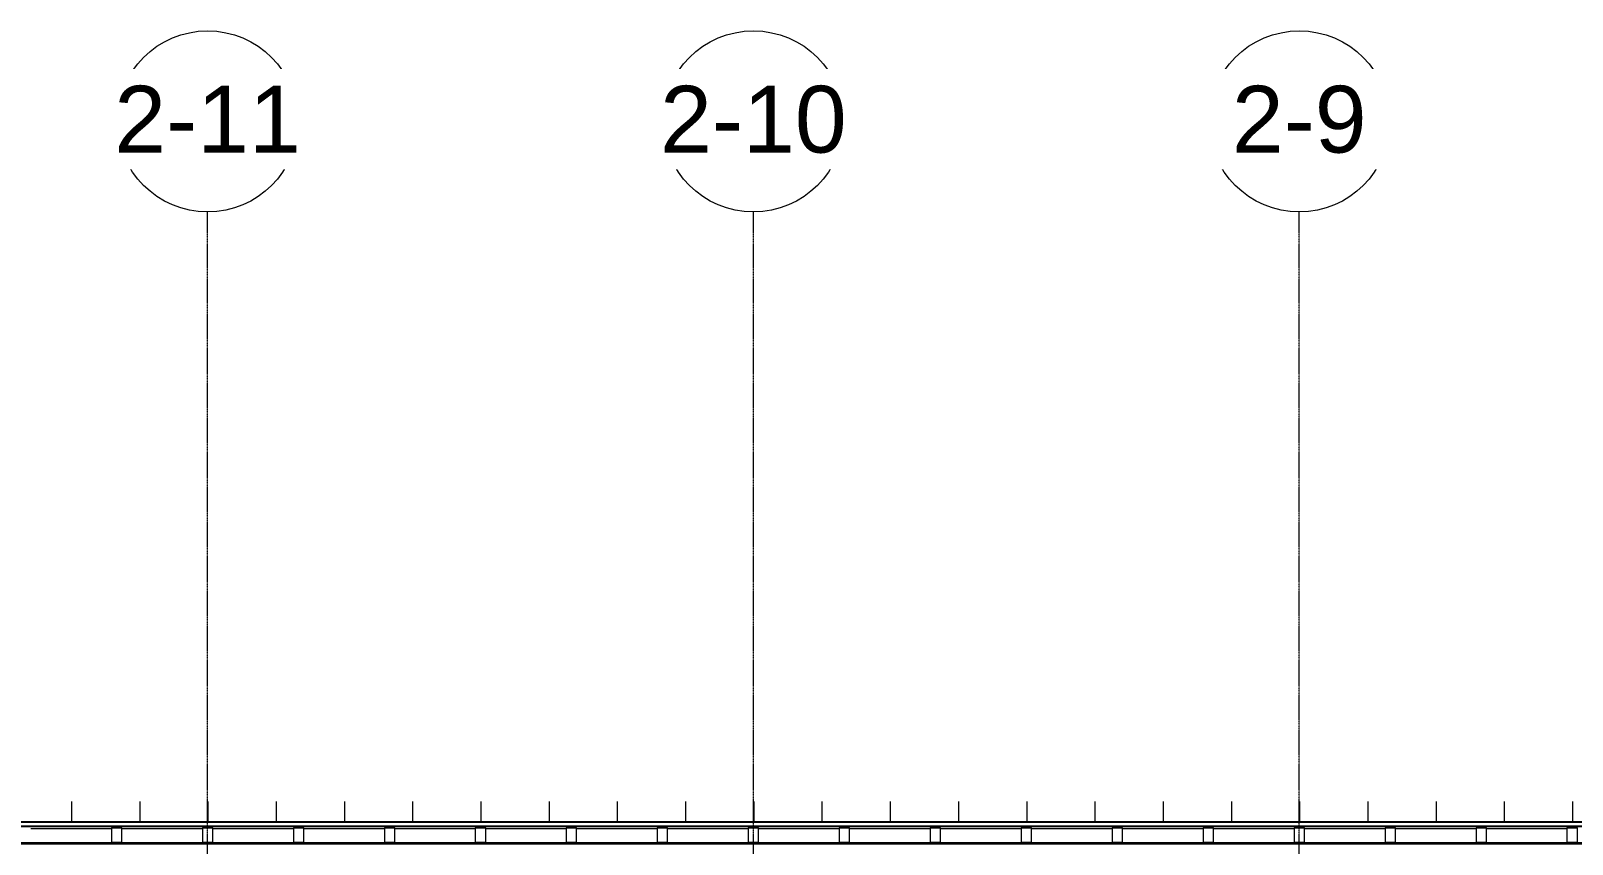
# Model space of a CAD drawing. Header units: inches. Extents: x -23445 to -52, y -314 to 853.
# Drawn here: x -3990 to -3172, y 337 to 768 of the extents above; entities that cross this region are included whole.
import ezdxf

# ---------------------------------------------------------------- set-up
doc = ezdxf.new("R2010")
doc.units = ezdxf.units.IN
doc.header["$MEASUREMENT"] = 0
doc.linetypes.add('Grid Line 1_2_', pattern=[0.875, 0.5, -0.125, 0.125, -0.125])
for name, color, linetype, lineweight in [('A-GLAZ-CWMG', 51, 'Continuous', 9), ('A-ROOF', 132, 'Continuous', 9), ('A-ROOF-PATT', 132, 'Continuous', 9), ('I-WALL', 2, 'Continuous', 9), ('S-BEAM', 12, 'Continuous', 9), ('S-GRID', 1, 'Continuous', 9), ('S-GRID-IDEN', 1, 'Continuous', 9)]:
    doc.layers.add(name, color=color, linetype=linetype, lineweight=lineweight)
doc.styles.add('Arial_1', font='arial.ttf', dxfattribs={"height": 35.407186})

# ---------------------------------------------------------------- blocks, each defined once
blk = doc.blocks.new('Rectangular Mullion - Profile_Polycarbonate_Upper and left-1114459-Building Section - East_West looking South _ Fieldhouse')
at = {"layer": 'A-GLAZ-CWMG'}
blk.add_line((26277.77, 336.84), (22782.51, 336.84), dxfattribs=at)
blk = doc.blocks.new('Dimension Lumber - 5_5 x 7_5 Glulam-1529169-Building Section - East_West looking South _ Fieldhouse')
at = {"layer": 'S-BEAM'}
for p, q in [((26267.64, 345.44), (26267.64, 345.28)), ((26273.14, 345.28), (26273.14, 345.44))]:
    blk.add_line(p, q, dxfattribs=at)
at = {"layer": 'S-BEAM', "lineweight": 15}
for p, q in [((26273.14, 345.28), (26267.64, 345.28)), ((26267.64, 345.28), (26267.64, 337.78)), ((26273.14, 337.78), (26273.14, 345.28)), ((26267.64, 337.78), (26273.14, 337.78))]:
    blk.add_line(p, q, dxfattribs=at)
blk = doc.blocks.new('Grid - Grid Head - Circle-14747-Building Section - East_West looking South _ Fieldhouse')
at = {"layer": 'S-GRID-IDEN'}
blk.add_circle((23085.89, 719.89), 48, dxfattribs=at)

msp = doc.modelspace()

# ---------------------------------------------------------------- hatches: boundary and pattern name
at = {"layer": 'A-ROOF-PATT'}
h = msp.add_hatch(dxfattribs=at)
h.set_pattern_fill('FP_64', color=256, style=0, pattern_type=2)
h.set_pattern_definition([(90, (-27273.183, 1279.063), (-36.188, 2e-15), [])])
h.paths.add_polyline_path([(-2842.7889, 348.40377), (-987.55728, 348.40377), (-987.55728, 359.40379), (-4493.30924, 359.40379), (-4493.30924, 348.40377), (-2981.0259, 348.40377)], flags=0)

# ---------------------------------------------------------------- linework, layer by layer
at = {"layer": 'A-ROOF', "lineweight": 25}
for p, q in [((-987.55768, 348.40377), (-4493.30868, 348.40377)), ((-4493.30868, 346.40203), (-987.55768, 346.40203))]:
    msp.add_line(p, q, dxfattribs=at)
at = {"layer": 'I-WALL'}
for p, q in [((-3947.05768, 344.875), (-3989.80768, 344.875)), ((-3898.80768, 344.875), (-3941.55768, 344.875)), ((-3850.55768, 344.875), (-3893.30768, 344.875)), ((-3802.30768, 344.875), (-3845.05768, 344.875)), ((-3754.05768, 344.875), (-3796.80768, 344.875)), ((-3705.80768, 344.875), (-3748.55768, 344.875)), ((-3657.55768, 344.875), (-3700.30768, 344.875)), ((-3609.30768, 344.875), (-3652.05768, 344.875)), ((-3561.05768, 344.875), (-3603.80768, 344.875)), ((-3512.80768, 344.875), (-3555.55768, 344.875)), ((-3464.55768, 344.875), (-3507.30768, 344.875)), ((-3416.30768, 344.875), (-3459.05768, 344.875)), ((-3368.05768, 344.875), (-3410.80768, 344.875)), ((-3319.80768, 344.875), (-3362.55768, 344.875)), ((-3271.55768, 344.875), (-3314.30768, 344.875)), ((-3223.30768, 344.875), (-3266.05768, 344.875)), ((-3175.05768, 344.875), (-3217.80768, 344.875)), ((-4492.55868, 337.625), (-988.34508, 337.625))]:
    msp.add_line(p, q, dxfattribs=at)
at = {"layer": 'S-GRID', "linetype": 'Grid Line 1_2_'}
for p, q in [((-3896.05768, -273.16081), (-3896.05768, 671.89181)), ((-3896.05768, -273.16081), (-3896.05768, 671.89181)), ((-3606.55768, -273.16081), (-3606.55768, 671.89181)), ((-3606.55768, -273.16081), (-3606.55768, 671.89181)), ((-3317.05768, -273.16081), (-3317.05768, 671.89181)), ((-3317.05768, -273.16081), (-3317.05768, 671.89181))]:
    msp.add_line(p, q, dxfattribs=at)

# ---------------------------------------------------------------- block references
at = {"layer": 'A-GLAZ-CWMG'}
msp.add_blockref('Rectangular Mullion - Profile_Polycarbonate_Upper and left-1114459-Building Section - East_West looking South _ Fieldhouse', (-27271.44791, 0), dxfattribs=at)
at = {"layer": 'S-BEAM'}
for p in [(-30214.69791, 0), (-30166.44791, 0), (-30118.19791, 0), (-30069.94791, 0), (-30021.69791, 0), (-29973.44791, 0), (-29925.19791, 0), (-29876.94791, 0), (-29828.69791, 0), (-29780.44791, 0), (-29732.19791, 0), (-29683.94791, 0), (-29635.69791, 0), (-29587.44791, 0), (-29539.19791, 0), (-29490.94791, 0), (-29442.69791, 0)]:
    msp.add_blockref('Dimension Lumber - 5_5 x 7_5 Glulam-1529169-Building Section - East_West looking South _ Fieldhouse', p, dxfattribs=at)
at = {"layer": 'S-GRID-IDEN'}
for p in [(-26981.94791, 0), (-26692.44791, 0), (-26402.94791, 0)]:
    msp.add_blockref('Grid - Grid Head - Circle-14747-Building Section - East_West looking South _ Fieldhouse', p, dxfattribs=at)

# ---------------------------------------------------------------- next in the draw order: texts
at = {"layer": 'S-GRID-IDEN', "char_height": 35.407186, "attachment_point": 2, "line_spacing_factor": 0.938532, "style": 'Arial_1', "bg_fill": 3, "box_fill_scale": 1.25, "bg_fill_color": 0, "bg_fill_transparency": 0}
for s, insert, width in [('1-11', (-3896.06691, 738.76554), 117.936), ('1-10', (-3606.56691, 738.76554), 117.936), ('1-9', (-3317.06691, 738.76554), 85.104)]:
    msp.add_mtext(s, dxfattribs=dict(at, insert=insert, width=width))

# ---------------------------------------------------------------- next in the draw order: block references
at = {"layer": 'S-GRID-IDEN'}
for p in [(-26981.94791, 0), (-26692.44791, 0), (-26402.94791, 0)]:
    msp.add_blockref('Grid - Grid Head - Circle-14747-Building Section - East_West looking South _ Fieldhouse', p, dxfattribs=at)

# ---------------------------------------------------------------- next in the draw order: texts
at = {"layer": 'S-GRID-IDEN', "char_height": 35.407186, "attachment_point": 2, "line_spacing_factor": 0.938532, "style": 'Arial_1', "bg_fill": 3, "box_fill_scale": 1.25, "bg_fill_color": 0, "bg_fill_transparency": 0}
for s, insert, width in [('2-11', (-3896.06691, 738.76554), 117.936), ('2-10', (-3606.56691, 738.76554), 117.936), ('2-9', (-3317.06691, 738.76554), 85.104)]:
    msp.add_mtext(s, dxfattribs=dict(at, insert=insert, width=width))

doc.saveas('drawing.dxf')
